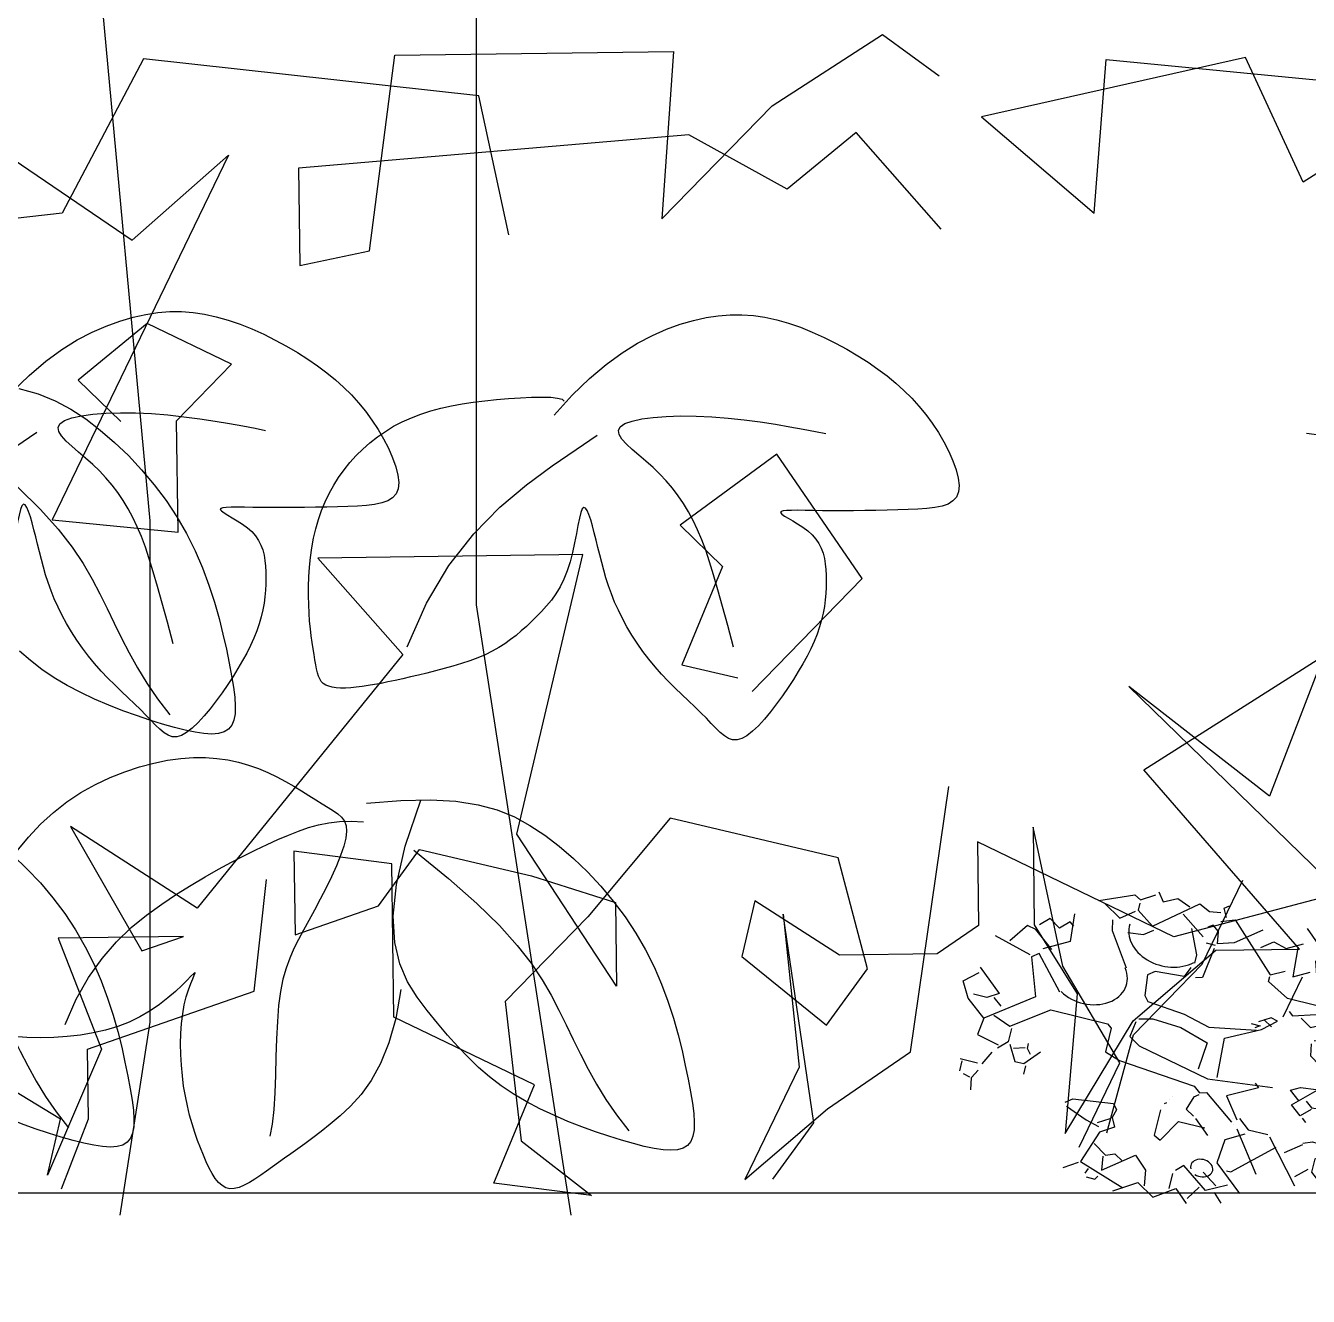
# Model space of a CAD drawing. Extents: x -1568 to -728, y -1287 to -990.
# Drawn here: x -1277.019 to -1275.548, y -1097.2 to -1095.742 of the extents above; entities that cross this region are included whole.
import ezdxf

# ---------------------------------------------------------------- set-up
doc = ezdxf.new("R2010")
doc.units = 0
doc.header["$LTSCALE"] = 5
doc.layers.get('0').update_dxf_attribs({"linetype": 'CONTINUOUS'})
for name, color, linetype in [('fz', 7, 'CONTINUOUS'), ('LH', 94, 'CONTINUOUS'), ('尺寸标注', 2, 'CONTINUOUS')]:
    doc.layers.add(name, color=color, linetype=linetype)

# ---------------------------------------------------------------- blocks, each defined once
blk = doc.blocks.new('LIM43')
at = {"color": 98}
for p, q in [((942286.8134, 2579500.7827), (942286.7487, 2579500.7356)), ((942286.9403, 2579500.701), (942286.8134, 2579500.7827)), ((942286.557, 2579500.7542), (942286.2685, 2579500.7261)), ((942286.331, 2579500.6134), (942286.397, 2579500.7564)), ((942286.397, 2579500.7564), (942286.7001, 2579500.6883)), ((942286.5706, 2579500.5781), (942286.557, 2579500.7542)), ((942287.3732, 2579500.759), (942287.0532, 2579500.7634)), ((942287.0532, 2579500.7634), (942287.0666, 2579500.5713)), ((942287.2765, 2579500.7124), (942287.6612, 2579500.7551)), ((942287.4021, 2579500.5348), (942287.3732, 2579500.759)), ((942287.6612, 2579500.7551), (942287.7548, 2579500.5779)), ((942286.1247, 2579500.7441), (942286.331, 2579500.6134)), ((942287.2424, 2579500.5529), (942287.2765, 2579500.7124)), ((942287.0666, 2579500.5713), (942286.9403, 2579500.701)), ((942286.7001, 2579500.6883), (942286.5706, 2579500.5781)), ((942286.7463, 2579500.5597), (942286.8439, 2579500.6703)), ((942286.8439, 2579500.6703), (942286.923, 2579500.6053)), ((942286.923, 2579500.6053), (942287.0359, 2579500.6677)), ((942287.0359, 2579500.6677), (942287.4835, 2579500.6296)), ((942287.8359, 2579500.6568), (942287.6744, 2579500.547)), ((942287.6744, 2579500.547), (942287.5637, 2579500.6445)), ((942287.5637, 2579500.6445), (942287.766, 2579500.226)), ((942287.4835, 2579500.6296), (942287.4819, 2579500.5177)), ((942287.7548, 2579500.5779), (942287.9146, 2579500.5598)), ((942287.4819, 2579500.5177), (942287.4021, 2579500.5348)), ((942287.5604, 2579500.4047), (942287.6571, 2579500.4513)), ((942287.6571, 2579500.4513), (942287.7362, 2579500.3863)), ((942287.6235, 2579500.3399), (942287.5604, 2579500.4047)), ((942287.7362, 2579500.3863), (942287.6875, 2579500.339)), ((942287.6218, 2579500.212), (942287.6235, 2579500.3399)), ((942286.3271, 2579500.3256), (942286.2148, 2579500.3112)), ((942286.8369, 2579500.1588), (942286.9349, 2579500.3013)), ((942286.9349, 2579500.3013), (942287.0458, 2579500.2199)), ((942287.766, 2579500.226), (942287.6218, 2579500.212)), ((942287.0458, 2579500.2199), (942286.9971, 2579500.1726)), ((942287.1573, 2579500.1864), (942287.4613, 2579500.1822)), ((942287.233, 2579499.8656), (942287.1573, 2579500.1864)), ((942287.4613, 2579500.1822), (942287.3638, 2579500.0716)), ((942286.9971, 2579500.1726), (942287.0436, 2579500.06)), ((942286.9631, 2579500.0291), (942286.8369, 2579500.1588)), ((942286.5138, 2579499.9393), (942286.3076, 2579500.0701)), ((942286.3076, 2579500.0701), (942286.3694, 2579499.9093)), ((942287.0436, 2579500.06), (942286.9794, 2579500.0449)), ((942287.3638, 2579500.0716), (942287.5999, 2579499.7806)), ((942286.5311, 2579500.035), (942286.2878, 2579499.7985)), ((942286.3694, 2579499.9093), (942286.5311, 2579500.035)), ((942286.335, 2579499.7339), (942286.5138, 2579499.9393)), ((942286.7815, 2579499.6159), (942286.7376, 2579499.9203)), ((942286.8645, 2579499.8386), (942287.0572, 2579499.8839)), ((942287.0572, 2579499.8839), (942287.1517, 2579499.7707)), ((942286.6068, 2579499.7142), (942286.6409, 2579499.8736)), ((942286.6409, 2579499.8736), (942286.6394, 2579499.7617)), ((942287.5999, 2579499.7806), (942287.7452, 2579499.8745)), ((942287.7452, 2579499.8745), (942287.6632, 2579499.7318)), ((942286.4792, 2579499.7479), (942286.7047, 2579499.8568)), ((942286.7047, 2579499.8568), (942286.7034, 2579499.7609)), ((942287.1186, 2579499.6912), (942287.233, 2579499.8656)), ((942287.3447, 2579499.848), (942287.2163, 2579499.8178)), ((942287.3919, 2579499.7834), (942287.3447, 2579499.848)), ((942287.3765, 2579499.8316), (942287.4888, 2579499.8461)), ((942287.4888, 2579499.8461), (942287.4874, 2579499.7502)), ((942286.8308, 2579499.7112), (942286.8645, 2579499.8386)), ((942287.3741, 2579499.6558), (942287.3765, 2579499.8316)), ((942286.4468, 2579499.7164), (942286.4001, 2579499.813)), ((942287.2163, 2579499.8178), (942287.1199, 2579499.7872)), ((942287.5346, 2579499.6856), (942287.5203, 2579499.8137)), ((942286.2878, 2579499.7985), (942286.4792, 2579499.7479)), ((942286.863, 2579499.7267), (942286.9599, 2579499.7893)), ((942286.9599, 2579499.7893), (942286.975, 2579499.7252)), ((942287.1199, 2579499.7872), (942287.1186, 2579499.6912)), ((942287.4874, 2579499.7502), (942287.3919, 2579499.7834)), ((942286.8924, 2579499.5344), (942286.9276, 2579499.7738)), ((942286.9276, 2579499.7738), (942286.9092, 2579499.5982)), ((942287.1517, 2579499.7707), (942287.2463, 2579499.6735)), ((942286.6394, 2579499.7617), (942286.5903, 2579499.6825)), ((942286.7034, 2579499.7609), (942286.751, 2579499.7282)), ((942287.6154, 2579499.7484), (942287.7594, 2579499.7464)), ((942287.6632, 2579499.7318), (942287.6154, 2579499.7484)), ((942287.7594, 2579499.7464), (942287.7097, 2579499.6192)), ((942286.431, 2579499.7326), (942286.335, 2579499.7339)), ((942286.5259, 2579499.6514), (942286.431, 2579499.7326)), ((942286.751, 2579499.7282), (942286.863, 2579499.7267)), ((942286.975, 2579499.7252), (942286.8779, 2579499.6466)), ((942286.5257, 2579499.6354), (942286.4468, 2579499.7164)), ((942286.5412, 2579499.6032), (942286.6068, 2579499.7142)), ((942286.8779, 2579499.6466), (942286.8308, 2579499.7112)), ((942286.5903, 2579499.6825), (942286.6041, 2579499.5224)), ((942287.7257, 2579499.619), (942287.5346, 2579499.6856)), ((942287.2463, 2579499.6735), (942287.2282, 2579499.5139)), ((942286.6041, 2579499.5224), (942286.5259, 2579499.6514)), ((942287.213, 2579499.578), (942287.3741, 2579499.6558)), ((942286.5561, 2579499.523), (942286.5257, 2579499.6354)), ((942287.7097, 2579499.6192), (942287.7717, 2579499.4745)), ((942287.7246, 2579499.5391), (942287.7257, 2579499.619)), ((942286.8766, 2579499.5506), (942286.7815, 2579499.6159)), ((942287.7566, 2579499.5386), (942287.8857, 2579499.6168)), ((942286.5879, 2579499.5066), (942286.5412, 2579499.6032)), ((942286.9092, 2579499.5982), (942286.9715, 2579499.4694)), ((942287.2595, 2579499.4655), (942287.213, 2579499.578)), ((942286.9715, 2579499.4694), (942286.8766, 2579499.5506)), ((942286.9395, 2579499.4698), (942286.8924, 2579499.5344)), ((942287.7555, 2579499.4587), (942287.7246, 2579499.5391)), ((942287.7717, 2579499.4745), (942287.7566, 2579499.5386)), ((942287.2282, 2579499.5139), (942287.1473, 2579499.451)), ((942287.1473, 2579499.451), (942287.2595, 2579499.4655))]:
    blk.add_line(p, q, dxfattribs=at)
blk = doc.blocks.new('花')
at = {"layer": 'LH', "color": 12}
for p, q in [((-0.5303, 0.4), (-0.5435, 0.395)), ((-0.5172, 0.4041), (-0.5303, 0.4)), ((-0.5041, 0.4071), (-0.5172, 0.4041)), ((-0.4909, 0.4092), (-0.5041, 0.4071)), ((-0.4776, 0.4103), (-0.4909, 0.4092)), ((-0.4639, 0.4103), (-0.4776, 0.4103)), ((-0.4498, 0.4093), (-0.4639, 0.4103)), ((-0.4351, 0.4072), (-0.4498, 0.4093)), ((-0.4197, 0.4041), (-0.4351, 0.4072)), ((-0.4036, 0.3998), (-0.4197, 0.4041)), ((-0.3867, 0.3941), (-0.4036, 0.3998)), ((-0.5698, 0.3826), (-0.5828, 0.3754)), ((-0.5567, 0.3892), (-0.5698, 0.3826)), ((-0.5435, 0.395), (-0.5567, 0.3892)), ((-0.369, 0.3867), (-0.3867, 0.3941)), ((-0.3504, 0.3772), (-0.369, 0.3867)), ((0.321, 0.3859), (0.3021, 0.3764)), ((0.3425, 0.3937), (0.321, 0.3859)), ((-0.5828, 0.3754), (-0.5955, 0.3677)), ((-0.331, 0.3653), (-0.3504, 0.3772)), ((0.3021, 0.3764), (0.2851, 0.3652)), ((-0.6078, 0.3596), (-0.6196, 0.3512)), ((-0.5955, 0.3677), (-0.6078, 0.3596)), ((-0.3106, 0.3508), (-0.331, 0.3653)), ((0.2851, 0.3652), (0.2691, 0.3526)), ((-0.6308, 0.3427), (-0.6414, 0.334)), ((-0.6196, 0.3512), (-0.6308, 0.3427)), ((-0.2893, 0.3332), (-0.3106, 0.3508)), ((0.2535, 0.3385), (0.2384, 0.3231)), ((0.2691, 0.3526), (0.2535, 0.3385)), ((-0.6512, 0.3253), (-0.6605, 0.3163)), ((-0.6414, 0.334), (-0.6512, 0.3253)), ((-0.267, 0.3124), (-0.2893, 0.3332)), ((-0.2776, 0.3296), (-0.2796, 0.3273)), ((-0.2724, 0.3315), (-0.2776, 0.3296)), ((-0.2646, 0.333), (-0.2724, 0.3315)), ((-0.2545, 0.3341), (-0.2646, 0.333)), ((-0.2428, 0.3349), (-0.2545, 0.3341)), ((-0.2299, 0.3354), (-0.2428, 0.3349)), ((-0.2163, 0.3356), (-0.2299, 0.3354)), ((-0.2025, 0.3355), (-0.2163, 0.3356)), ((-0.1889, 0.3352), (-0.2025, 0.3355)), ((-0.1756, 0.3347), (-0.1889, 0.3352)), ((-0.1627, 0.3338), (-0.1756, 0.3347)), ((-0.1502, 0.3326), (-0.1627, 0.3338)), ((-0.1379, 0.3309), (-0.1502, 0.3326)), ((-0.1261, 0.3288), (-0.1379, 0.3309)), ((-0.1145, 0.3262), (-0.1261, 0.3288)), ((-0.1034, 0.323), (-0.1145, 0.3262)), ((-0.6605, 0.3163), (-0.6691, 0.3072)), ((-0.0926, 0.3192), (-0.1034, 0.323)), ((-0.0822, 0.3148), (-0.0926, 0.3192)), ((-0.0723, 0.3098), (-0.0822, 0.3148)), ((-0.0627, 0.3043), (-0.0723, 0.3098)), ((0.2384, 0.3231), (0.2238, 0.3066)), ((-0.6772, 0.2977), (-0.6847, 0.2879)), ((-0.6691, 0.3072), (-0.6772, 0.2977)), ((-0.447, 0.2954), (-0.4653, 0.2923)), ((-0.4289, 0.2977), (-0.447, 0.2954)), ((-0.4114, 0.2993), (-0.4289, 0.2977)), ((-0.3949, 0.3002), (-0.4114, 0.2993)), ((-0.3799, 0.3003), (-0.3949, 0.3002)), ((-0.3666, 0.2996), (-0.3799, 0.3003)), ((-0.3555, 0.2981), (-0.3666, 0.2996)), ((-0.3469, 0.2958), (-0.3555, 0.2981)), ((-0.3413, 0.2926), (-0.3469, 0.2958)), ((-0.0535, 0.2983), (-0.0627, 0.3043)), ((-0.0448, 0.2918), (-0.0535, 0.2983)), ((0.2238, 0.3066), (0.21, 0.2891)), ((-0.6847, 0.2879), (-0.6917, 0.2777)), ((-0.5189, 0.2807), (-0.5352, 0.2765)), ((-0.5016, 0.2848), (-0.5189, 0.2807)), ((-0.4836, 0.2888), (-0.5016, 0.2848)), ((-0.4653, 0.2923), (-0.4836, 0.2888)), ((-0.342, 0.2784), (-0.3393, 0.2838)), ((-0.3389, 0.2886), (-0.3413, 0.2926)), ((-0.3393, 0.2838), (-0.3389, 0.2886)), ((-0.2887, 0.2709), (-0.3142, 0.2852)), ((-0.0365, 0.2849), (-0.0448, 0.2918)), ((-0.0287, 0.2775), (-0.0365, 0.2849)), ((0.21, 0.2891), (0.1971, 0.2707)), ((0.3533, 0.281), (0.3296, 0.2535)), ((-0.6983, 0.267), (-0.7044, 0.2558)), ((-0.6917, 0.2777), (-0.6983, 0.267)), ((-0.5639, 0.2687), (-0.5755, 0.2654)), ((-0.5503, 0.2725), (-0.5639, 0.2687)), ((-0.5352, 0.2765), (-0.5503, 0.2725)), ((-0.3598, 0.2584), (-0.3528, 0.2656)), ((-0.3528, 0.2656), (-0.3467, 0.2722)), ((-0.3467, 0.2722), (-0.342, 0.2784)), ((-0.2597, 0.2546), (-0.2887, 0.2709)), ((-0.0214, 0.2698), (-0.0287, 0.2775)), ((-0.0145, 0.2617), (-0.0214, 0.2698)), ((0.1971, 0.2707), (0.1851, 0.2516)), ((-0.7044, 0.2558), (-0.7098, 0.2444)), ((-0.3749, 0.2429), (-0.3674, 0.2508)), ((-0.3674, 0.2508), (-0.3598, 0.2584)), ((-0.2285, 0.2353), (-0.2597, 0.2546)), ((-0.0081, 0.2531), (-0.0145, 0.2617)), ((-0.0021, 0.2443), (-0.0081, 0.2531)), ((0.1851, 0.2516), (0.1743, 0.232)), ((0.3296, 0.2535), (0.311, 0.2291)), ((-0.7098, 0.2444), (-0.7146, 0.2331)), ((-0.382, 0.2348), (-0.3749, 0.2429)), ((0.0033, 0.235), (-0.0021, 0.2443)), ((-0.7184, 0.222), (-0.7212, 0.2114)), ((-0.7146, 0.2331), (-0.7184, 0.222)), ((-0.395, 0.2175), (-0.3887, 0.2263)), ((-0.3887, 0.2263), (-0.382, 0.2348)), ((-0.1961, 0.2122), (-0.2285, 0.2353)), ((0.0082, 0.2254), (0.0033, 0.235)), ((0.0127, 0.2155), (0.0082, 0.2254)), ((0.1743, 0.232), (0.1648, 0.2119)), ((0.311, 0.2291), (0.2967, 0.2074)), ((-0.7212, 0.2114), (-0.7228, 0.2017)), ((-0.4061, 0.1988), (-0.4008, 0.2084)), ((-0.4008, 0.2084), (-0.395, 0.2175)), ((-0.1637, 0.1842), (-0.1961, 0.2122)), ((0.0166, 0.2052), (0.0127, 0.2155)), ((0.1648, 0.2119), (0.1566, 0.1916)), ((0.2967, 0.2074), (0.2857, 0.1875)), ((-0.7228, 0.2017), (-0.723, 0.1931)), ((-0.723, 0.1931), (-0.7218, 0.1859)), ((-0.4111, 0.1888), (-0.4061, 0.1988)), ((-0.2986, 0.1891), (-0.297, 0.1952)), ((-0.297, 0.1952), (-0.2954, 0.2)), ((-0.2954, 0.2), (-0.2937, 0.203)), ((-0.2937, 0.203), (-0.2919, 0.2039)), ((-0.2919, 0.2039), (-0.29, 0.2024)), ((-0.29, 0.2024), (-0.288, 0.1984)), ((-0.288, 0.1984), (-0.2858, 0.1921)), ((-0.2858, 0.1921), (-0.2835, 0.184)), ((0.02, 0.1945), (0.0166, 0.2052)), ((0.023, 0.1837), (0.02, 0.1945)), ((0.1566, 0.1916), (0.1498, 0.1712)), ((-0.7218, 0.1859), (-0.7189, 0.1803)), ((-0.7189, 0.1803), (-0.7145, 0.1761)), ((-0.5757, 0.1764), (-0.5644, 0.1774)), ((-0.5644, 0.1774), (-0.5539, 0.1785)), ((-0.5539, 0.1785), (-0.5445, 0.1794)), ((-0.5445, 0.1794), (-0.5362, 0.1803)), ((-0.5362, 0.1803), (-0.5291, 0.1808)), ((-0.5291, 0.1808), (-0.5235, 0.1811)), ((-0.5235, 0.1811), (-0.5194, 0.181)), ((-0.5176, 0.1774), (-0.5204, 0.175)), ((-0.5194, 0.181), (-0.517, 0.1804)), ((-0.5164, 0.1792), (-0.5176, 0.1774)), ((-0.517, 0.1804), (-0.5164, 0.1792)), ((-0.4198, 0.1674), (-0.4157, 0.1784)), ((-0.4157, 0.1784), (-0.4111, 0.1888)), ((-0.3015, 0.1739), (-0.3001, 0.1819)), ((-0.3001, 0.1819), (-0.2986, 0.1891)), ((-0.2835, 0.184), (-0.2809, 0.1747)), ((-0.1322, 0.1503), (-0.1637, 0.1842)), ((0.0254, 0.1727), (0.023, 0.1837)), ((0.2857, 0.1875), (0.277, 0.169)), ((-0.7145, 0.1761), (-0.7087, 0.1731)), ((-0.7087, 0.1731), (-0.7016, 0.1713)), ((-0.7016, 0.1713), (-0.6933, 0.1703)), ((-0.6933, 0.1703), (-0.6839, 0.17)), ((-0.6839, 0.17), (-0.6736, 0.1701)), ((-0.6736, 0.1701), (-0.6625, 0.1706)), ((-0.6625, 0.1706), (-0.6506, 0.1712)), ((-0.6506, 0.1712), (-0.6383, 0.1719)), ((-0.6383, 0.1719), (-0.6256, 0.1727)), ((-0.6256, 0.1727), (-0.6128, 0.1735)), ((-0.6128, 0.1735), (-0.6001, 0.1744)), ((-0.6001, 0.1744), (-0.5877, 0.1754)), ((-0.5877, 0.1754), (-0.5757, 0.1764)), ((-0.5348, 0.1647), (-0.5404, 0.1604)), ((-0.5294, 0.1686), (-0.5348, 0.1647)), ((-0.5245, 0.1721), (-0.5294, 0.1686)), ((-0.5204, 0.175), (-0.5245, 0.1721)), ((-0.4236, 0.1558), (-0.4198, 0.1674)), ((-0.3042, 0.1569), (-0.3029, 0.1655)), ((-0.3029, 0.1655), (-0.3015, 0.1739)), ((-0.2809, 0.1747), (-0.278, 0.1644)), ((-0.278, 0.1644), (-0.2747, 0.1537)), ((0.0275, 0.1617), (0.0254, 0.1727)), ((0.1498, 0.1712), (0.1441, 0.1509)), ((0.277, 0.169), (0.2696, 0.1513)), ((-0.5504, 0.1509), (-0.5543, 0.1457)), ((-0.5457, 0.1558), (-0.5504, 0.1509)), ((-0.5404, 0.1604), (-0.5457, 0.1558)), ((-0.4272, 0.1434), (-0.4236, 0.1558)), ((-0.3071, 0.1393), (-0.3056, 0.1482)), ((-0.3056, 0.1482), (-0.3042, 0.1569)), ((-0.2747, 0.1537), (-0.2711, 0.1431)), ((-0.1029, 0.1097), (-0.1322, 0.1503)), ((0.0291, 0.1507), (0.0275, 0.1617)), ((0.0304, 0.1399), (0.0291, 0.1507)), ((0.1441, 0.1509), (0.1395, 0.1311)), ((0.2696, 0.1513), (0.2628, 0.1338)), ((-0.5595, 0.1347), (-0.5611, 0.1289)), ((-0.5573, 0.1403), (-0.5595, 0.1347)), ((-0.5543, 0.1457), (-0.5573, 0.1403)), ((-0.4305, 0.1297), (-0.4272, 0.1434)), ((-0.3087, 0.1303), (-0.3071, 0.1393)), ((-0.2711, 0.1431), (-0.2669, 0.1331)), ((-0.2669, 0.1331), (-0.2623, 0.1239)), ((0.0313, 0.1293), (0.0304, 0.1399)), ((0.2628, 0.1338), (0.2561, 0.1163)), ((-0.5621, 0.1228), (-0.5626, 0.1166)), ((-0.5611, 0.1289), (-0.5621, 0.1228)), ((-0.4339, 0.1144), (-0.4305, 0.1297)), ((-0.3127, 0.112), (-0.3105, 0.1212)), ((-0.3105, 0.1212), (-0.3087, 0.1303)), ((-0.2623, 0.1239), (-0.2572, 0.1156)), ((0.0319, 0.1191), (0.0313, 0.1293)), ((0.0323, 0.1094), (0.0319, 0.1191)), ((0.1395, 0.1311), (0.1357, 0.1118)), ((-0.5626, 0.1166), (-0.5627, 0.1101)), ((-0.5627, 0.1101), (-0.5625, 0.1035)), ((-0.5625, 0.1035), (-0.5621, 0.0967)), ((-0.4374, 0.0971), (-0.4339, 0.1144)), ((-0.3152, 0.1025), (-0.3127, 0.112)), ((-0.2572, 0.1156), (-0.2517, 0.108)), ((-0.2517, 0.108), (-0.246, 0.1012)), ((-0.0767, 0.0613), (-0.1029, 0.1097)), ((0.0324, 0.1001), (0.0323, 0.1094)), ((0.1357, 0.1118), (0.1327, 0.0934)), ((0.2561, 0.1163), (0.2492, 0.0987)), ((-0.5621, 0.0967), (-0.5614, 0.0897)), ((-0.5614, 0.0897), (-0.5605, 0.0825)), ((-0.4411, 0.0775), (-0.4374, 0.0971)), ((-0.3216, 0.0832), (-0.3181, 0.0929)), ((-0.3181, 0.0929), (-0.3152, 0.1025)), ((-0.246, 0.1012), (-0.24, 0.0949)), ((-0.24, 0.0949), (-0.2338, 0.0891)), ((-0.2338, 0.0891), (-0.2276, 0.0837)), ((0.032, 0.083), (0.0322, 0.0913)), ((0.0322, 0.0913), (0.0324, 0.1001)), ((0.1327, 0.0934), (0.1303, 0.076)), ((0.2492, 0.0987), (0.2418, 0.081)), ((0.3553, 0.0816), (0.3669, 0.0935)), ((-0.5605, 0.0825), (-0.5592, 0.0752)), ((-0.5592, 0.0752), (-0.5576, 0.0678)), ((-0.4452, 0.0553), (-0.4411, 0.0775)), ((-0.3255, 0.0733), (-0.3216, 0.0832)), ((-0.2276, 0.0837), (-0.2213, 0.0785)), ((-0.2213, 0.0785), (-0.215, 0.0735)), ((0.0311, 0.068), (0.0316, 0.0753)), ((0.0316, 0.0753), (0.032, 0.083)), ((0.1303, 0.076), (0.1284, 0.0599)), ((0.2418, 0.081), (0.2336, 0.063)), ((0.343, 0.0704), (0.3553, 0.0816)), ((-0.5576, 0.0678), (-0.5555, 0.0603)), ((-0.5555, 0.0603), (-0.553, 0.0526)), ((-0.3347, 0.0534), (-0.3299, 0.0634)), ((-0.3299, 0.0634), (-0.3255, 0.0733)), ((-0.215, 0.0735), (-0.2087, 0.0688)), ((-0.2087, 0.0688), (-0.2022, 0.0642)), ((-0.2022, 0.0642), (-0.1956, 0.0598)), ((-0.1956, 0.0598), (-0.1886, 0.0557)), ((0.0301, 0.0553), (0.0306, 0.0614)), ((0.0306, 0.0614), (0.0311, 0.068)), ((0.1284, 0.0599), (0.1269, 0.0452)), ((0.2336, 0.063), (0.2243, 0.0446)), ((0.3157, 0.0498), (0.3298, 0.0598)), ((0.3298, 0.0598), (0.343, 0.0704)), ((-0.553, 0.0526), (-0.55, 0.0448)), ((-0.55, 0.0448), (-0.5465, 0.0369)), ((-0.4497, 0.0301), (-0.4452, 0.0553)), ((-0.34, 0.0436), (-0.3347, 0.0534)), ((-0.1886, 0.0557), (-0.1813, 0.0518)), ((-0.1813, 0.0518), (-0.1735, 0.0483)), ((-0.1735, 0.0483), (-0.1652, 0.045)), ((-0.1652, 0.045), (-0.1563, 0.0421)), ((0.0285, 0.0404), (0.0291, 0.0448)), ((0.0291, 0.0448), (0.0296, 0.0498)), ((0.0296, 0.0498), (0.0301, 0.0553)), ((0.1269, 0.0452), (0.1258, 0.032)), ((0.2243, 0.0446), (0.2137, 0.0259)), ((0.3009, 0.0403), (0.3157, 0.0498)), ((-0.5465, 0.0369), (-0.5425, 0.0289)), ((-0.3517, 0.0243), (-0.3456, 0.0338)), ((-0.3456, 0.0338), (-0.34, 0.0436)), ((-0.1563, 0.0421), (-0.1469, 0.0394)), ((-0.1469, 0.0394), (-0.1371, 0.0371)), ((-0.1371, 0.0371), (-0.1271, 0.0349)), ((-0.1271, 0.0349), (-0.1169, 0.033)), ((-0.1169, 0.033), (-0.1068, 0.0312)), ((-0.1068, 0.0312), (-0.0968, 0.0296)), ((-0.0968, 0.0296), (-0.087, 0.0281)), ((0.0228, 0.0277), (0.0248, 0.0302)), ((0.0248, 0.0302), (0.0264, 0.0331)), ((0.0264, 0.0331), (0.0276, 0.0365)), ((0.0276, 0.0365), (0.0285, 0.0404)), ((0.1258, 0.032), (0.1253, 0.0203)), ((0.2701, 0.0232), (0.2856, 0.0315)), ((0.2856, 0.0315), (0.3009, 0.0403)), ((-0.5425, 0.0289), (-0.538, 0.0208)), ((-0.538, 0.0208), (-0.533, 0.0126)), ((-0.3649, 0.0059), (-0.3581, 0.015)), ((-0.3581, 0.015), (-0.3517, 0.0243)), ((-0.087, 0.0281), (-0.0776, 0.0267)), ((-0.0776, 0.0267), (-0.0685, 0.0254)), ((-0.0685, 0.0254), (-0.0598, 0.0242)), ((-0.0598, 0.0242), (-0.0514, 0.0232)), ((-0.0514, 0.0232), (-0.0434, 0.0222)), ((-0.0434, 0.0222), (-0.0357, 0.0214)), ((-0.0357, 0.0214), (-0.0283, 0.0208)), ((-0.0283, 0.0208), (-0.0213, 0.0204)), ((-0.0213, 0.0204), (-0.0145, 0.0201)), ((-0.0145, 0.0201), (-0.0082, 0.0201)), ((-0.0082, 0.0201), (-0.0022, 0.0202)), ((-0.0022, 0.0202), (0.0033, 0.0207)), ((0.0033, 0.0207), (0.0084, 0.0214)), ((0.0084, 0.0214), (0.0129, 0.0225)), ((0.0129, 0.0225), (0.0168, 0.0238)), ((0.0168, 0.0238), (0.0201, 0.0256)), ((0.0201, 0.0256), (0.0228, 0.0277)), ((0.1253, 0.0203), (0.1255, 0.0101)), ((0.2137, 0.0259), (0.2013, 0.0065)), ((0.2392, 0.0086), (0.2545, 0.0156)), ((0.2545, 0.0156), (0.2701, 0.0232)), ((-0.533, 0.0126), (-0.5275, 0.0043)), ((-0.5275, 0.0043), (-0.5215, -0.0042)), ((-0.3719, -0.0028), (-0.3649, 0.0059)), ((0.1255, 0.0101), (0.1265, 0.0014)), ((0.1265, 0.0014), (0.1284, -0.0058)), ((0.2103, -0.0035), (0.2244, 0.0022)), ((0.2244, 0.0022), (0.2392, 0.0086)), ((-0.5215, -0.0042), (-0.5151, -0.0128)), ((-0.5151, -0.0128), (-0.5083, -0.0215)), ((-0.386, -0.0193), (-0.379, -0.0112)), ((-0.379, -0.0112), (-0.3719, -0.0028)), ((0.1284, -0.0058), (0.1313, -0.0115)), ((0.1313, -0.0115), (0.1354, -0.0157)), ((0.1739, -0.016), (0.185, -0.0127)), ((0.185, -0.0127), (0.1971, -0.0085)), ((0.1971, -0.0085), (0.2103, -0.0035)), ((-0.5083, -0.0215), (-0.501, -0.0304)), ((-0.3997, -0.0346), (-0.393, -0.0271)), ((-0.393, -0.0271), (-0.386, -0.0193)), ((0.1354, -0.0157), (0.1407, -0.0184)), ((0.1407, -0.0184), (0.1473, -0.0196)), ((0.1473, -0.0196), (0.155, -0.0196)), ((0.155, -0.0196), (0.1639, -0.0183)), ((0.1639, -0.0183), (0.1739, -0.016)), ((-0.501, -0.0304), (-0.4935, -0.0391)), ((-0.4935, -0.0391), (-0.4858, -0.0475)), ((-0.4119, -0.0486), (-0.406, -0.0418)), ((-0.406, -0.0418), (-0.3997, -0.0346)), ((-0.4858, -0.0475), (-0.4782, -0.0552)), ((-0.4782, -0.0552), (-0.4707, -0.0622)), ((-0.4219, -0.061), (-0.4171, -0.0551)), ((-0.4171, -0.0551), (-0.4119, -0.0486)), ((0.1159, -0.0585), (0.105, -0.0634)), ((0.1272, -0.0543), (0.1159, -0.0585)), ((0.139, -0.0507), (0.1272, -0.0543)), ((0.1515, -0.0479), (0.139, -0.0507)), ((0.1645, -0.0459), (0.1515, -0.0479)), ((0.1783, -0.0448), (0.1645, -0.0459)), ((0.1928, -0.0446), (0.1783, -0.0448)), ((0.2081, -0.0454), (0.1928, -0.0446)), ((0.2241, -0.0473), (0.2081, -0.0454)), ((0.2408, -0.0502), (0.2241, -0.0473)), ((0.258, -0.0543), (0.2408, -0.0502)), ((0.2754, -0.0596), (0.258, -0.0543)), ((-0.4707, -0.0622), (-0.4634, -0.068)), ((-0.4634, -0.068), (-0.4567, -0.0725)), ((-0.4567, -0.0725), (-0.4504, -0.0754)), ((-0.4352, -0.0739), (-0.4308, -0.0707)), ((-0.4308, -0.0707), (-0.4264, -0.0663)), ((-0.4264, -0.0663), (-0.4219, -0.061)), ((0.0946, -0.0688), (0.0847, -0.0747)), ((0.105, -0.0634), (0.0946, -0.0688)), ((0.2929, -0.0662), (0.2754, -0.0596)), ((0.3102, -0.0741), (0.2929, -0.0662)), ((-0.4504, -0.0754), (-0.4449, -0.0765)), ((-0.4449, -0.0765), (-0.4398, -0.0759)), ((-0.4398, -0.0759), (-0.4352, -0.0739)), ((0.0663, -0.087), (0.0578, -0.0932)), ((0.0753, -0.0808), (0.0663, -0.087)), ((0.0847, -0.0747), (0.0753, -0.0808)), ((0.3272, -0.0834), (0.3102, -0.0741)), ((0.3436, -0.0942), (0.3272, -0.0834)), ((0.0498, -0.0992), (0.0423, -0.1049)), ((0.0578, -0.0932), (0.0498, -0.0992)), ((0.3594, -0.1064), (0.3436, -0.0942)), ((-0.0887, -0.1156), (-0.1177, -0.1197)), ((-0.0548, -0.1134), (-0.0887, -0.1156)), ((-0.0555, -0.1661), (-0.0776, -0.1151)), ((-0.0151, -0.1133), (-0.0548, -0.1134)), ((0.029, -0.1146), (0.0233, -0.1188)), ((0.0354, -0.11), (0.029, -0.1146)), ((0.0423, -0.1049), (0.0354, -0.11)), ((0.3744, -0.1199), (0.3594, -0.1064)), ((-0.1426, -0.1258), (-0.1641, -0.1336)), ((-0.1177, -0.1197), (-0.1426, -0.1258)), ((0.0172, -0.1317), (0.0041, -0.1325)), ((0.0118, -0.1318), (0.0103, -0.1372)), ((0.0145, -0.1271), (0.0118, -0.1318)), ((0.0184, -0.1229), (0.0145, -0.1271)), ((0.0296, -0.1321), (0.0172, -0.1317)), ((0.0233, -0.1188), (0.0184, -0.1229)), ((0.0416, -0.1334), (0.0296, -0.1321)), ((0.3887, -0.1344), (0.3744, -0.1199)), ((-0.183, -0.1431), (-0.2, -0.1543)), ((-0.1641, -0.1336), (-0.183, -0.1431)), ((0.0041, -0.1325), (-0.0099, -0.1345)), ((0.0103, -0.1372), (0.0102, -0.1436)), ((0.0102, -0.1436), (0.0117, -0.1513)), ((0.0534, -0.1357), (0.0416, -0.1334)), ((0.0652, -0.1387), (0.0534, -0.1357)), ((0.0771, -0.1424), (0.0652, -0.1387)), ((0.0894, -0.1465), (0.0771, -0.1424)), ((0.1024, -0.1512), (0.0894, -0.1465)), ((-0.2, -0.1543), (-0.216, -0.1669)), ((0.0117, -0.1513), (0.0149, -0.1604)), ((0.0149, -0.1604), (0.0195, -0.1708)), ((0.1159, -0.1562), (0.1024, -0.1512)), ((0.1301, -0.1618), (0.1159, -0.1562)), ((0.1449, -0.168), (0.1301, -0.1618)), ((-0.216, -0.1669), (-0.2316, -0.181)), ((-0.0649, -0.1715), (-0.1019, -0.2072)), ((-0.0418, -0.2091), (-0.0555, -0.1661)), ((0.0195, -0.1708), (0.0252, -0.1821)), ((0.1603, -0.1747), (0.1449, -0.168)), ((0.1764, -0.1822), (0.1603, -0.1747)), ((-0.2316, -0.181), (-0.2467, -0.1964)), ((0.0252, -0.1821), (0.0318, -0.1941)), ((0.1932, -0.1903), (0.1764, -0.1822)), ((0.2105, -0.1993), (0.1932, -0.1903)), ((-0.2467, -0.1964), (-0.2612, -0.2129)), ((0.0318, -0.1941), (0.0391, -0.2063)), ((0.2285, -0.2091), (0.2105, -0.1993)), ((-0.2612, -0.2129), (-0.2751, -0.2304)), ((-0.1019, -0.2072), (-0.1318, -0.2385)), ((-0.0351, -0.2451), (-0.0418, -0.2091)), ((0.0391, -0.2063), (0.0467, -0.2186)), ((0.0467, -0.2186), (0.0544, -0.2306)), ((0.2469, -0.2203), (0.2285, -0.2091)), ((0.2655, -0.2331), (0.2469, -0.2203)), ((-0.2751, -0.2304), (-0.288, -0.2488)), ((0.0544, -0.2306), (0.0619, -0.242)), ((0.2838, -0.248), (0.2655, -0.2331)), ((-0.288, -0.2488), (-0.3, -0.2679)), ((-0.1318, -0.2385), (-0.1555, -0.266)), ((-0.0342, -0.2752), (-0.0351, -0.2451)), ((0.0619, -0.242), (0.069, -0.2526)), ((0.3018, -0.2655), (0.2838, -0.248)), ((0.069, -0.2526), (0.0756, -0.2627)), ((0.0756, -0.2627), (0.0817, -0.2727)), ((-0.3, -0.2679), (-0.3108, -0.2875)), ((-0.1555, -0.266), (-0.174, -0.2904)), ((-0.038, -0.3003), (-0.0342, -0.2752)), ((0.0817, -0.2727), (0.0873, -0.2831)), ((0.3191, -0.286), (0.3018, -0.2655)), ((-0.3108, -0.2875), (-0.3203, -0.3076)), ((-0.174, -0.2904), (-0.1884, -0.3121)), ((0.0873, -0.2831), (0.0924, -0.2942)), ((0.0924, -0.2942), (0.097, -0.3065)), ((0.1969, -0.2911), (0.197, -0.2904)), ((0.198, -0.2936), (0.1969, -0.2911)), ((0.197, -0.2904), (0.1985, -0.2914)), ((0.2001, -0.2975), (0.198, -0.2936)), ((0.1985, -0.2914), (0.2019, -0.2942)), ((0.2019, -0.2942), (0.2068, -0.2985)), ((0.3354, -0.3098), (0.3191, -0.286)), ((-0.3203, -0.3076), (-0.3285, -0.3279)), ((-0.0452, -0.3214), (-0.038, -0.3003)), ((0.097, -0.3065), (0.101, -0.3204)), ((0.2029, -0.3029), (0.2001, -0.2975)), ((0.206, -0.3096), (0.2029, -0.3029)), ((0.2068, -0.2985), (0.2133, -0.304)), ((0.2133, -0.304), (0.2212, -0.3103)), ((-0.1884, -0.3121), (-0.1994, -0.332)), ((-0.0546, -0.3398), (-0.0452, -0.3214)), ((0.101, -0.3204), (0.1045, -0.3363)), ((0.2093, -0.3175), (0.206, -0.3096)), ((0.2123, -0.3266), (0.2093, -0.3175)), ((0.2212, -0.3103), (0.2304, -0.317)), ((0.2304, -0.317), (0.2406, -0.3238)), ((0.3505, -0.3375), (0.3354, -0.3098)), ((-0.3285, -0.3279), (-0.3353, -0.3483)), ((-0.1994, -0.332), (-0.2081, -0.3505)), ((-0.0366, -0.3295), (-0.0282, -0.3622)), ((0.1045, -0.3363), (0.1075, -0.3544)), ((0.215, -0.3366), (0.2123, -0.3266)), ((0.2172, -0.3474), (0.215, -0.3366)), ((0.2406, -0.3238), (0.2519, -0.3302)), ((0.2519, -0.3302), (0.2641, -0.3361)), ((0.2641, -0.3361), (0.2769, -0.3409)), ((-0.3353, -0.3483), (-0.341, -0.3686)), ((-0.2081, -0.3505), (-0.2155, -0.3682)), ((-0.065, -0.3562), (-0.0546, -0.3398)), ((0.2189, -0.3588), (0.2172, -0.3474)), ((0.2769, -0.3409), (0.2905, -0.3448)), ((0.2905, -0.3448), (0.3046, -0.3478)), ((0.3046, -0.3478), (0.3191, -0.3499)), ((0.3191, -0.3499), (0.334, -0.3511)), ((0.334, -0.3511), (0.3492, -0.3516)), ((0.3492, -0.3516), (0.3645, -0.3513)), ((0.3645, -0.3513), (0.38, -0.3503)), ((0.38, -0.3503), (0.3954, -0.3487)), ((0.3954, -0.3487), (0.4105, -0.3463)), ((-0.0755, -0.3717), (-0.065, -0.3562)), ((-0.0282, -0.3622), (-0.018, -0.3896)), ((0.1075, -0.3544), (0.1101, -0.3742)), ((0.2202, -0.3708), (0.2189, -0.3588)), ((-0.341, -0.3686), (-0.3456, -0.3884)), ((-0.2155, -0.3682), (-0.2223, -0.3857)), ((-0.0859, -0.3864), (-0.0755, -0.3717)), ((0.1101, -0.3742), (0.1125, -0.3948)), ((0.221, -0.383), (0.2202, -0.3708)), ((-0.3456, -0.3884), (-0.3494, -0.4077)), ((-0.2223, -0.3857), (-0.229, -0.4032)), ((-0.0963, -0.4003), (-0.0859, -0.3864)), ((-0.018, -0.3896), (-0.0066, -0.4123)), ((0.1125, -0.3948), (0.1148, -0.4156)), ((0.2214, -0.3953), (0.221, -0.383)), ((0.2213, -0.4075), (0.2214, -0.3953)), ((-0.3494, -0.4077), (-0.3524, -0.4261)), ((-0.229, -0.4032), (-0.2359, -0.4208)), ((-0.1071, -0.4135), (-0.0963, -0.4003)), ((0.2208, -0.4195), (0.2213, -0.4075)), ((-0.3524, -0.4261), (-0.3547, -0.4435)), ((-0.2359, -0.4208), (-0.2433, -0.4385)), ((-0.1298, -0.4379), (-0.1182, -0.426)), ((-0.1182, -0.426), (-0.1071, -0.4135)), ((-0.0066, -0.4123), (0.0058, -0.4309)), ((0.1148, -0.4156), (0.1173, -0.4358)), ((0.2198, -0.4311), (0.2208, -0.4195)), ((-0.2433, -0.4385), (-0.2515, -0.4565)), ((-0.1421, -0.4491), (-0.1298, -0.4379)), ((0.0058, -0.4309), (0.0188, -0.446)), ((0.1173, -0.4358), (0.12, -0.4546)), ((0.2184, -0.4423), (0.2198, -0.4311)), ((-0.3547, -0.4435), (-0.3567, -0.4596)), ((-0.1553, -0.4597), (-0.1421, -0.4491)), ((0.0188, -0.446), (0.0318, -0.4582)), ((0.12, -0.4546), (0.1232, -0.4712)), ((0.2147, -0.4634), (0.2167, -0.4531)), ((0.2167, -0.4531), (0.2184, -0.4423)), ((-0.3567, -0.4596), (-0.3582, -0.4743)), ((-0.2515, -0.4565), (-0.2607, -0.4749)), ((-0.1842, -0.4792), (-0.1694, -0.4697)), ((-0.1694, -0.4697), (-0.1553, -0.4597)), ((0.0318, -0.4582), (0.0446, -0.4683)), ((0.0446, -0.4683), (0.0568, -0.4768)), ((0.2124, -0.4733), (0.2147, -0.4634)), ((-0.3582, -0.4743), (-0.3593, -0.4875)), ((-0.2607, -0.4749), (-0.2714, -0.4936)), ((-0.1995, -0.488), (-0.1842, -0.4792)), ((0.0568, -0.4768), (0.0679, -0.4842)), ((0.0679, -0.4842), (0.0782, -0.4908)), ((0.1232, -0.4712), (0.127, -0.4849)), ((0.2074, -0.4916), (0.21, -0.4827)), ((0.21, -0.4827), (0.2124, -0.4733)), ((-0.3593, -0.4875), (-0.3598, -0.4992)), ((-0.3598, -0.4992), (-0.3596, -0.5094)), ((-0.2714, -0.4936), (-0.2838, -0.513)), ((-0.2306, -0.5039), (-0.215, -0.4963)), ((-0.215, -0.4963), (-0.1995, -0.488)), ((0.0782, -0.4908), (0.0876, -0.4967)), ((0.0876, -0.4967), (0.0963, -0.502)), ((0.2022, -0.508), (0.2048, -0.5001)), ((0.2048, -0.5001), (0.2074, -0.4916)), ((-0.3596, -0.5094), (-0.3586, -0.5181)), ((-0.2607, -0.5173), (-0.2459, -0.5109)), ((-0.2459, -0.5109), (-0.2306, -0.5039)), ((0.0963, -0.502), (0.1045, -0.5069)), ((0.1045, -0.5069), (0.1123, -0.5115)), ((0.1123, -0.5115), (0.1197, -0.5158)), ((0.1994, -0.5154), (0.2022, -0.508)), ((-0.3586, -0.5181), (-0.3567, -0.5253)), ((-0.3567, -0.5253), (-0.3538, -0.531)), ((-0.3001, -0.5322), (-0.288, -0.528)), ((-0.288, -0.528), (-0.2748, -0.523)), ((-0.2748, -0.523), (-0.2607, -0.5173)), ((0.1197, -0.5158), (0.127, -0.5201)), ((0.127, -0.5201), (0.1342, -0.5244)), ((0.1342, -0.5244), (0.1412, -0.5285)), ((0.1412, -0.5285), (0.1481, -0.5324)), ((0.1901, -0.5328), (0.1935, -0.5279)), ((0.1935, -0.5279), (0.1966, -0.522)), ((0.1966, -0.522), (0.1994, -0.5154)), ((-0.3538, -0.531), (-0.3497, -0.5352)), ((-0.3497, -0.5352), (-0.3444, -0.5379)), ((-0.3444, -0.5379), (-0.3378, -0.5391)), ((-0.3378, -0.5391), (-0.3301, -0.5391)), ((-0.3301, -0.5391), (-0.3212, -0.5378)), ((-0.3212, -0.5378), (-0.3112, -0.5355)), ((-0.3112, -0.5355), (-0.3001, -0.5322)), ((0.1481, -0.5324), (0.1548, -0.5357)), ((0.1548, -0.5357), (0.1611, -0.5385)), ((0.1611, -0.5385), (0.1671, -0.5404)), ((0.1671, -0.5404), (0.1727, -0.5413)), ((0.1727, -0.5413), (0.1778, -0.541)), ((0.1778, -0.541), (0.1823, -0.5395)), ((0.1823, -0.5395), (0.1864, -0.5367)), ((0.1864, -0.5367), (0.1901, -0.5328))]:
    blk.add_line(p, q, dxfattribs=at)
blk = doc.blocks.new('A$C3DF60D46')
at = {"color": 3}
for p, q in [((1024.4667, 897.466701), (1007.5334, 867.833351)), ((753.5334, 876.300001), (732.3667, 829.733351)), ((973.6667, 876.300001), (982.1334, 833.966701)), ((1024.4667, 884.766701), (1041.40005, 872.066701)), ((1054.10005, 884.766701), (1037.1667, 846.666701)), ((757.7667, 855.133351), (783.1667, 833.966701)), ((795.8667, 855.133351), (774.70005, 838.200001)), ((1007.5334, 867.833351), (977.90005, 859.366701)), ((1037.1667, 846.666701), (986.3667, 791.633351)), ((732.3667, 829.733351), (711.20005, 833.966701)), ((715.43335, 825.500001), (719.6667, 804.333351)), ((787.40005, 825.500001), (774.70005, 800.100001)), ((952.50005, 825.500001), (927.10005, 804.333351)), ((977.90005, 829.733351), (969.4334, 817.033351)), ((982.1334, 833.966701), (1041.40005, 787.400001)), ((719.6667, 804.333351), (774.70005, 753.533351)), ((753.5334, 808.566701), (736.60005, 791.633351)), ((774.70005, 800.100001), (753.5334, 808.566701)), ((804.3334, 783.166701), (808.5667, 804.333351)), ((918.6334, 808.566701), (965.20005, 753.533351)), ((774.70005, 753.533351), (804.3334, 783.166701)), ((1041.40005, 787.400001), (1054.10005, 787.400001)), ((1054.10005, 787.400001), (1104.90005, 745.066701)), ((626.53335, 728.133351), (656.1667, 766.233351)), ((656.1667, 766.233351), (685.80005, 736.600001)), ((681.5667, 770.466701), (698.50005, 740.833351)), ((685.80005, 736.600001), (740.83335, 753.533351)), ((740.83335, 753.533351), (749.30005, 766.233351)), ((791.6334, 757.766701), (791.6334, 715.433351)), ((965.20005, 753.533351), (982.1334, 749.300001)), ((1011.7667, 757.766701), (990.60005, 745.066701)), ((1041.40005, 732.366701), (1011.7667, 757.766701)), ((1028.70005, 753.533351), (1054.10005, 770.466701)), ((1054.10005, 770.466701), (1079.50005, 698.500001)), ((287.8667, 706.966701), (313.2667, 728.133351)), ((317.50005, 736.600001), (330.20005, 715.433351)), ((321.73335, 651.933351), (397.93335, 732.366701)), ((330.20005, 715.433351), (355.60005, 732.366701)), ((355.60005, 732.366701), (381.00005, 719.666701)), ((397.93335, 732.366701), (419.10005, 719.666701)), ((444.50005, 736.600001), (452.9667, 745.066701)), ((452.9667, 715.433351), (444.50005, 736.600001)), ((605.3667, 736.600001), (719.6667, 605.366701)), ((681.5667, 732.366701), (660.40005, 706.966701)), ((728.13335, 711.200001), (702.73335, 732.366701)), ((1007.5334, 698.500001), (1049.8667, 732.366701)), ((1104.90005, 745.066701), (1113.3667, 719.666701)), ((211.6667, 681.566701), (275.1667, 715.433351)), ((275.1667, 715.433351), (287.8667, 706.966701)), ((419.10005, 719.666701), (440.2667, 723.900001)), ((444.50005, 702.733351), (469.90005, 715.433351)), ((469.90005, 715.433351), (558.80005, 605.366701)), ((524.93335, 706.966701), (478.3667, 660.400001)), ((711.20005, 715.433351), (690.03335, 681.566701)), ((757.7667, 706.966701), (723.90005, 656.166701)), ((783.1667, 706.966701), (728.13335, 711.200001)), ((791.6334, 715.433351), (783.1667, 706.966701)), ((1032.9334, 698.500001), (1032.9334, 706.966701)), ((1092.20005, 698.500001), (1130.30005, 723.900001)), ((224.3667, 677.333351), (258.23335, 651.933351)), ((258.23335, 651.933351), (283.63335, 677.333351)), ((287.8667, 698.500001), (287.8667, 681.566701)), ((287.8667, 681.566701), (321.73335, 651.933351)), ((372.53335, 698.500001), (419.10005, 656.166701)), ((431.80005, 690.033351), (423.33335, 681.566701)), ((444.50005, 677.333351), (431.80005, 690.033351)), ((448.73335, 647.700001), (444.50005, 677.333351)), ((529.1667, 664.633351), (550.33335, 685.800001)), ((550.33335, 685.800001), (575.73335, 677.333351)), ((575.73335, 677.333351), (605.3667, 698.500001)), ((596.90005, 685.800001), (601.13335, 613.833351)), ((872.0667, 690.033351), (880.5334, 668.866701)), ((956.7334, 690.033351), (884.7667, 605.366701)), ((1007.5334, 681.566701), (1007.5334, 698.500001)), ((1079.50005, 698.500001), (1092.20005, 698.500001)), ((393.70005, 668.866701), (414.8667, 609.600001)), ((478.3667, 660.400001), (448.73335, 647.700001)), ((635.00005, 664.633351), (643.4667, 630.766701)), ((931.3334, 660.400001), (863.60005, 656.166701)), ((952.50005, 647.700001), (931.3334, 660.400001)), ((994.8334, 664.633351), (982.1334, 630.766701)), ((173.5667, 635.000001), (177.8, 567.266701)), ((245.53335, 643.466701), (249.7667, 618.066701)), ((309.03335, 626.533351), (325.9667, 643.466701)), ((427.5667, 643.466701), (444.50005, 643.466701)), ((444.50005, 635.000001), (436.03335, 558.800001)), ((601.13335, 613.833351), (630.7667, 635.000001)), ((643.4667, 630.766701), (660.40005, 635.000001)), ((732.3667, 643.466701), (770.4667, 601.133351)), ((753.5334, 626.533351), (766.2334, 643.466701)), ((766.2334, 643.466701), (783.1667, 626.533351)), ((846.6667, 601.133351), (855.1334, 639.233351)), ((131.23335, 609.600001), (114.3, 588.433351)), ((152.4, 592.666701), (131.23335, 609.600001)), ((169.33335, 613.833351), (152.4, 592.666701)), ((177.8, 605.366701), (169.33335, 613.833351)), ((249.7667, 618.066701), (292.10005, 537.633351)), ((279.40005, 622.300001), (309.03335, 626.533351)), ((414.8667, 609.600001), (414.8667, 588.433351)), ((558.80005, 605.366701), (584.20005, 622.300001)), ((618.0667, 618.066701), (601.13335, 512.233351)), ((723.90005, 575.733351), (660.40005, 626.533351)), ((719.6667, 605.366701), (706.9667, 588.433351)), ((884.7667, 605.366701), (931.3334, 588.433351)), ((93.13335, 579.966701), (67.73335, 533.400001)), ((110.0667, 575.733351), (93.13335, 579.966701)), ((558.80005, 588.433351), (558.80005, 601.133351)), ((601.13335, 558.800001), (558.80005, 588.433351)), ((694.2667, 601.133351), (656.1667, 558.800001)), ((774.70005, 588.433351), (833.9667, 508.000001)), ((783.1667, 601.133351), (825.50005, 584.200001)), ((825.50005, 584.200001), (846.6667, 601.133351)), ((931.3334, 588.433351), (935.5667, 508.000001)), ((148.1667, 537.633351), (110.0667, 575.733351)), ((177.8, 567.266701), (131.23335, 533.400001)), ((410.63335, 575.733351), (402.1667, 550.333351)), ((436.03335, 558.800001), (423.33335, 554.566701)), ((656.1667, 558.800001), (601.13335, 558.800001)), ((1109.1334, 520.700001), (1138.7667, 563.033351)), ((1134.5334, 571.500001), (1155.70005, 546.100001)), ((1155.70005, 546.100001), (1198.0334, 567.266701)), ((38.1, 537.633351), (110.0667, 512.233351)), ((347.13335, 546.100001), (334.43335, 533.400001)), ((334.43335, 533.400001), (338.6667, 482.600001)), ((402.1667, 550.333351), (347.13335, 546.100001)), ((618.0667, 520.700001), (660.40005, 537.633351)), ((660.40005, 554.566701), (677.33335, 512.233351)), ((855.1334, 550.333351), (884.7667, 550.333351)), ((884.7667, 550.333351), (897.4667, 512.233351)), ((1172.6334, 550.333351), (1181.10005, 541.866701)), ((1181.10005, 541.866701), (1181.10005, 516.466701)), ((127, 520.700001), (114.3, 508.000001)), ((114.3, 508.000001), (139.7, 414.866651)), ((182.03335, 440.266701), (127, 520.700001)), ((609.60005, 529.166701), (618.0667, 520.700001)), ((635.00005, 520.700001), (656.1667, 503.766701)), ((656.1667, 503.766701), (668.8667, 512.233351)), ((677.33335, 512.233351), (694.2667, 499.533351)), ((706.9667, 512.233351), (690.03335, 482.600001)), ((833.9667, 508.000001), (863.60005, 491.066701)), ((897.4667, 512.233351), (880.5334, 491.066701)), ((1049.8667, 482.600001), (1109.1334, 520.700001)), ((1181.10005, 516.466701), (1100.6667, 469.900001)), ((1109.1334, 512.233351), (1164.1667, 457.200001)), ((579.9667, 503.766701), (558.80005, 486.833351)), ((567.2667, 469.900001), (592.6667, 499.533351)), ((567.2667, 495.300001), (584.20005, 482.600001)), ((592.6667, 499.533351), (579.9667, 503.766701)), ((880.5334, 491.066701), (825.50005, 478.366701)), ((863.60005, 491.066701), (855.1334, 486.833351)), ((880.5334, 491.066701), (889.00005, 469.900001)), ((931.3334, 486.833351), (939.80005, 469.900001)), ((944.0334, 499.533351), (1049.8667, 482.600001)), ((1041.40005, 495.300001), (1024.4667, 491.066701)), ((1041.40005, 503.766701), (1066.80005, 499.533351)), ((338.6667, 482.600001), (347.13335, 469.900001)), ((347.13335, 469.900001), (419.10005, 461.433351)), ((419.10005, 461.433351), (469.90005, 444.500001)), ((469.90005, 444.500001), (558.80005, 465.666701)), ((503.7667, 427.566701), (567.2667, 469.900001)), ((546.10005, 478.366701), (563.03335, 478.366701)), ((563.03335, 478.366701), (554.5667, 469.900001)), ((664.63335, 465.666701), (668.8667, 436.033351)), ((685.80005, 478.366701), (668.8667, 474.133351)), ((690.03335, 482.600001), (715.43335, 469.900001)), ((732.3667, 482.600001), (711.20005, 457.200001)), ((774.70005, 478.366701), (732.3667, 440.266701)), ((825.50005, 478.366701), (791.6334, 431.800001)), ((872.0667, 457.200001), (927.10005, 465.666701)), ((927.10005, 465.666701), (1003.30005, 461.433351)), ((1016.00005, 452.966701), (1037.1667, 474.133351)), ((1032.9334, 461.433351), (1045.6334, 444.500001)), ((1096.4334, 461.433351), (1096.4334, 427.566701)), ((0, 410.633351), (25.4, 440.266701)), ((25.4, 452.966701), (71.9667, 402.166651)), ((668.8667, 436.033351), (690.03335, 419.100001)), ((690.03335, 419.100001), (711.20005, 436.033351)), ((711.20005, 457.200001), (749.30005, 397.933351)), ((766.2334, 457.200001), (795.8667, 410.633351)), ((812.80005, 452.966701), (872.0667, 457.200001)), ((1049.8667, 414.866651), (1016.00005, 452.966701)), ((1045.6334, 444.500001), (1045.6334, 427.566701)), ((16.93335, 372.533351), (0, 410.633351)), ((139.7, 414.866651), (55.03335, 334.433351)), ((334.43335, 414.866651), (330.20005, 376.766651)), ((338.6667, 423.333351), (364.0667, 431.800001)), ((364.0667, 431.800001), (419.10005, 427.566701)), ((419.10005, 427.566701), (474.13335, 406.400001)), ((508.00005, 330.200001), (503.7667, 427.566701)), ((795.8667, 410.633351), (783.1667, 381.000001)), ((1062.5667, 414.866651), (1049.8667, 414.866651)), ((1075.2667, 376.766651), (1147.2334, 427.566701)), ((1096.4334, 427.566701), (1134.5334, 368.300001)), ((71.9667, 402.166651), (50.8, 385.233351)), ((63.5, 389.466651), (80.43335, 372.533351)), ((105.83335, 330.200001), (173.5667, 393.700001)), ((173.5667, 393.700001), (283.63335, 393.700001)), ((283.63335, 393.700001), (292.10005, 385.233351)), ((474.13335, 406.400001), (469.90005, 338.666651)), ((749.30005, 397.933351), (817.0334, 364.066651)), ((956.7334, 402.166651), (935.5667, 368.300001)), ((999.0667, 351.366651), (956.7334, 402.166651)), ((55.03335, 334.433351), (16.93335, 372.533351)), ((50.8, 385.233351), (25.4, 385.233351)), ((292.10005, 385.233351), (292.10005, 325.966651)), ((330.20005, 376.766651), (351.3667, 359.833351)), ((656.1667, 309.033351), (711.20005, 376.766651)), ((783.1667, 368.300001), (740.83335, 347.133351)), ((817.0334, 364.066651), (842.4334, 376.766651)), ((842.4334, 376.766651), (893.2334, 359.833351)), ((884.7667, 381.000001), (867.8334, 330.200001)), ((935.5667, 368.300001), (905.9334, 351.366651)), ((1071.0334, 355.600001), (1075.2667, 376.766651)), ((1134.5334, 368.300001), (1113.3667, 342.900001)), ((1138.7667, 364.066651), (1155.70005, 359.833351)), ((71.9667, 347.133351), (105.83335, 330.200001)), ((351.3667, 359.833351), (491.0667, 321.733351)), ((491.0667, 321.733351), (613.83335, 338.666651)), ((579.9667, 338.666651), (588.43335, 330.200001)), ((647.70005, 342.900001), (664.63335, 355.600001)), ((668.8667, 321.733351), (647.70005, 342.900001)), ((664.63335, 355.600001), (694.2667, 359.833351)), ((736.60005, 338.666651), (732.3667, 321.733351)), ((774.70005, 355.600001), (774.70005, 334.433351)), ((812.80005, 330.200001), (817.0334, 359.833351)), ((905.9334, 351.366651), (939.80005, 292.100001)), ((1087.9667, 338.666651), (1071.0334, 355.600001)), ((1113.3667, 342.900001), (1087.9667, 338.666651)), ((55.03335, 334.433351), (50.8, 292.100001)), ((110.0667, 325.966651), (110.0667, 292.100001)), ((292.10005, 325.966651), (321.73335, 313.266651)), ((588.43335, 330.200001), (533.40005, 292.100001)), ((681.5667, 325.966651), (694.2667, 313.266651)), ((694.2667, 313.266651), (728.13335, 317.500001)), ((732.3667, 321.733351), (770.4667, 283.633351)), ((757.7667, 309.033351), (783.1667, 325.966651)), ((783.1667, 325.966651), (812.80005, 330.200001)), ((817.0334, 325.966651), (842.4334, 304.800001)), ((867.8334, 330.200001), (855.1334, 317.500001)), ((855.1334, 317.500001), (859.3667, 304.800001)), ((889.00005, 287.866651), (914.40005, 317.500001)), ((965.20005, 330.200001), (939.80005, 309.033351)), ((50.8, 292.100001), (93.13335, 279.400001)), ((110.0667, 292.100001), (93.13335, 270.933351)), ((148.1667, 287.866651), (148.1667, 300.566651)), ((321.73335, 313.266651), (469.90005, 296.333351)), ((469.90005, 296.333351), (482.60005, 283.633351)), ((533.40005, 292.100001), (563.03335, 241.300001)), ((677.33335, 287.866651), (656.1667, 309.033351)), ((694.2667, 309.033351), (677.33335, 287.866651)), ((842.4334, 304.800001), (889.00005, 287.866651)), ((114.3, 287.866651), (131.23335, 249.766651)), ((143.93335, 287.866651), (122.7667, 279.400001)), ((148.1667, 249.766651), (173.5667, 287.866651)), ((156.63335, 275.166651), (148.1667, 287.866651)), ((474.13335, 270.933351), (465.6667, 237.066651)), ((474.13335, 270.933351), (482.60005, 279.400001)), ((482.60005, 283.633351), (495.30005, 287.866651)), ((495.30005, 287.866651), (554.5667, 232.833351)), ((681.5667, 283.633351), (690.03335, 275.166651)), ((736.60005, 266.700001), (740.83335, 190.500001)), ((762.00005, 266.700001), (736.60005, 266.700001)), ((770.4667, 283.633351), (762.00005, 266.700001)), ((774.70005, 266.700001), (791.6334, 258.233351)), ((884.7667, 279.400001), (884.7667, 270.933351)), ((84.6667, 258.233351), (71.9667, 224.366651)), ((131.23335, 249.766651), (148.1667, 249.766651)), ((152.4, 245.533351), (152.4, 224.366651)), ((431.80005, 249.766651), (431.80005, 249.766651)), ((436.03335, 258.233351), (436.03335, 258.233351)), ((567.2667, 245.533351), (588.43335, 224.366651)), ((766.2334, 258.233351), (770.4667, 228.600001)), ((29.63335, 224.366651), (63.5, 224.366651)), ((33.8667, 220.133351), (33.8667, 194.733351)), ((419.10005, 220.133351), (419.10005, 156.633351)), ((423.33335, 237.066651), (427.5667, 241.300001)), ((465.6667, 237.066651), (482.60005, 224.366651)), ((486.83335, 220.133351), (516.4667, 186.266651)), ((554.5667, 241.300001), (554.5667, 241.300001)), ((558.80005, 228.600001), (558.80005, 228.600001)), ((567.2667, 220.133351), (622.30005, 122.766651)), ((588.43335, 224.366651), (626.53335, 224.366651)), ((630.7667, 220.133351), (698.50005, 118.533351)), ((694.2667, 220.133351), (664.63335, 190.500001)), ((694.2667, 224.366651), (711.20005, 232.833351)), ((711.20005, 232.833351), (719.6667, 232.833351)), ((770.4667, 228.600001), (774.70005, 224.366651)), ((774.70005, 220.133351), (804.3334, 169.333351)), ((59.2667, 186.266651), (67.73335, 207.433351)), ((241.30005, 182.033351), (254.00005, 194.733351)), ((254.00005, 194.733351), (330.20005, 207.433351)), ((330.20005, 207.433351), (338.6667, 194.733351)), ((338.6667, 194.733351), (334.43335, 173.566651)), ((431.80005, 148.166651), (457.20005, 203.200001)), ((457.20005, 203.200001), (508.00005, 203.200001)), ((584.20005, 211.666651), (550.33335, 186.266651)), ((575.73335, 114.300001), (647.70005, 198.966651)), ((723.90005, 194.733351), (732.3667, 203.200001)), ((723.90005, 160.866651), (723.90005, 194.733351)), ((42.33335, 190.500001), (55.03335, 186.266651)), ((63.5, 156.633351), (59.2667, 186.266651)), ((245.53335, 173.566651), (287.8667, 152.400001)), ((330.20005, 169.333351), (309.03335, 152.400001)), ((334.43335, 173.566651), (342.90005, 152.400001)), ((550.33335, 186.266651), (546.10005, 127.000001)), ((740.83335, 190.500001), (783.1667, 177.800001)), ((783.1667, 177.800001), (795.8667, 186.266651)), ((287.8667, 152.400001), (313.2667, 143.933351)), ((342.90005, 152.400001), (317.50005, 131.233351)), ((419.10005, 156.633351), (431.80005, 148.166651)), ((715.43335, 165.100001), (694.2667, 139.700001)), ((740.83335, 143.933351), (723.90005, 160.866651)), ((317.50005, 131.233351), (296.33335, 50.800001)), ((546.10005, 127.000001), (601.13335, 67.733351)), ((313.2667, 101.600001), (338.6667, 80.433351)), ((338.6667, 42.333351), (393.70005, 97.366651)), ((393.70005, 97.366651), (419.10005, 67.733351)), ((486.83335, 101.600001), (474.13335, 84.666651)), ((537.63335, 55.033351), (486.83335, 101.600001)), ((524.93335, 97.366651), (554.5667, 71.966651)), ((567.2667, 114.300001), (575.73335, 114.300001)), ((334.43335, 76.200001), (338.6667, 42.333351)), ((338.6667, 80.433351), (355.60005, 88.900001)), ((355.60005, 88.900001), (372.53335, 76.200001)), ((469.90005, 76.200001), (469.90005, 38.100001)), ((575.73335, 80.433351), (537.63335, 55.033351)), ((296.33335, 50.800001), (385.23335, 12.700001)), ((419.10005, 67.733351), (423.33335, 29.633351)), ((524.93335, 59.266651), (508.00005, 25.400001)), ((554.5667, 55.033351), (571.50005, 33.866651)), ((292.10005, 46.566651), (266.70005, 25.400001)), ((313.2667, 38.100001), (309.03335, 25.400001)), ((330.20005, 16.933351), (334.43335, 25.400001)), ((368.30005, 0.000001), (410.63335, 33.866651)), ((410.63335, 33.866651), (444.50005, 8.466651)), ((444.50005, 8.466651), (482.60005, 42.333351)), ((482.60005, 42.333351), (508.00005, 12.700001)), ((313.2667, 16.933351), (330.20005, 16.933351))]:
    blk.add_line(p, q, dxfattribs=at)
for centre, radius, start, end in [((893.2334, 778.933351), 84.66665, 316.84761, 50.906141), ((994.8334, 706.966701), 33.86665, 165.963757, 347.471192), ((355.60005, 639.233351), 76.2, 177.137595, 319.398705), ((736.60005, 626.533351), 42.33335, 255.963757, 0), ((228.60005, 499.533351), 71.96665, 231.842773, 30.963757), ((1176.8667, 448.733351), 29.63335, 81.869898, 270), ((520.70005, 105.833351), 21.16665, 243.434949, 201.801409)]:
    blk.add_arc(centre, radius, start, end, dxfattribs=at)

msp = doc.modelspace()

# ---------------------------------------------------------------- linework, layer by layer
msp.add_line((-1278.49612, -1097.08078), (-1269.51889, -1097.08078))
at = {"layer": 'LH'}
for points in [[(-1276.93458, -1095.68632), (-1276.8768, -1096.3102), (-1276.8768, -1096.8853), (-1276.91136, -1097.10646)], [(-1276.50258, -1095.68632), (-1276.50258, -1096.40632), (-1276.39374, -1097.10646)]]:
    msp.add_lwpolyline(points, dxfattribs=at)

# ---------------------------------------------------------------- block references
at = {"color": 7, "linetype": 'Continuous', "extrusion": (0, 0, -1), "xscale": -0.0006093749781889976, "yscale": 0.0004687500186264515, "zscale": -0.000609375, "rotation": 13.86523215655544}
msp.add_blockref('A$C3DF60D46', (1275.99004, -1097.02467), dxfattribs=at)
at = {"layer": 'fz', "xscale": -1}
msp.add_blockref('LIM43', (941010.77727, -2580596.53512), dxfattribs=at)
at = {"layer": '尺寸标注', "xscale": -1, "rotation": 4.769924570515016}
for p in [(-1277.29577, -1096.51864), (-1276.65291, -1096.52225)]:
    msp.add_blockref('花', p, dxfattribs=at)

doc.saveas('drawing.dxf')
